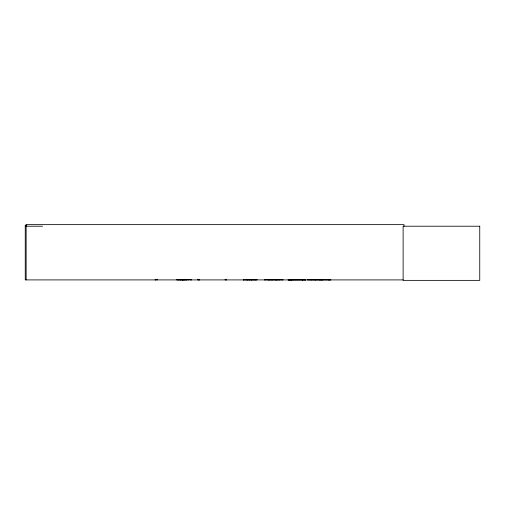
<?xml version="1.0" encoding="UTF-8"?>
<svg xmlns="http://www.w3.org/2000/svg" width="505" height="505" viewBox="0 0 505 505"><rect width="100%" height="100%" fill="white"/><g stroke="black" fill="none" stroke-linecap="round" stroke-linejoin="round"><path stroke-width="0.76" d="M178.555 279.89L178.562 279.461M186.68 279.89L186.686 279.461M329.348 279.839L329.367 279.461M243.309 279.909L256.944 279.877M155.035 279.89L155.433 279.499M305.512 279.713L288.166 279.877L288.412 279.549L305.481 279.549C306.282 280.01 304.704 279.991 305.481 279.549M291.593 279.713L291.334 279.896L291.562 279.549L291.732 279.89M302.564 279.89L302.331 279.549L302.085 279.877L302.362 279.713M264.38 279.852L283.065 279.852M243.549 279.852L243.587 279.499M289.056 279.713L288.791 279.896L289.024 279.549L289.226 279.903M290.918 279.713L291.202 279.865L290.949 279.549L290.785 279.89M302.912 279.713L303.189 279.865L302.943 279.549L302.773 279.89M304.906 279.713L304.641 279.896L304.868 279.549L305.077 279.903M180.184 279.852L180.234 279.499M322.461 279.852L322.512 279.499M26.828 225.205L25.25 225.205L25.25 279.909L403.23 279.909M25.25 226.221L42.572 226.221M176.725 279.555L186.837 279.555M246.825 279.555L256.931 279.555M307.444 279.555L322.442 279.555M176.706 279.688L186.856 279.701M246.806 279.688L256.95 279.701M307.425 279.701L322.461 279.701M176.712 279.877L186.85 279.877M187.765 279.499L191.382 279.852M288.166 279.877L305.733 279.865M307.438 279.877L330.889 279.89M226.398 279.852L226.089 279.499L225.981 279.909M199.424 279.909L199.134 279.852M328.61 279.852L328.559 279.499M191.105 279.852L191.054 279.499L191.004 279.909M288.412 279.694L288.412 279.549M276.595 279.852L276.563 279.499M269.866 279.852L269.834 279.499M404.019 226.221L404.019 224.637L26.14 224.637L26.14 279.909M330.453 279.461L330.453 279.909M329.588 279.461L329.588 279.909M328.502 279.461L328.502 279.909M322.569 279.461L322.569 279.909M321.704 279.461L321.704 279.909M320.618 279.461L320.618 279.909M319.261 279.461L319.261 279.909M315.341 279.347L315.341 279.909M315.057 279.347L315.057 279.909M311.137 279.461L311.137 279.909M282.8 279.461L282.8 279.909M279.202 279.347L279.202 279.909M278.981 279.347L278.981 279.909M277.649 279.461L277.649 279.909M276.525 279.461L276.525 279.909M276.071 279.461L276.071 279.909M275.193 279.347L275.193 279.909M274.973 279.347L274.973 279.909M272.473 279.347L272.473 279.909M272.252 279.347L272.252 279.909M271.374 279.461L271.374 279.909M270.92 279.461L270.92 279.909M269.796 279.461L269.796 279.909M268.458 279.347L268.458 279.909M268.243 279.347L268.243 279.909M264.639 279.461L264.639 279.909M255.113 279.461L255.113 279.909M251.705 279.347L251.705 279.909M251.503 279.347L251.503 279.909M249.369 279.461L249.369 279.909M247.235 279.347L247.235 279.909M247.04 279.347L247.04 279.909M243.625 279.461L243.625 279.909M226.511 279.233L226.511 279.909M225.602 279.233L225.602 279.909M225.104 279.347L225.104 279.909M198.856 279.233L198.856 279.909M198.093 279.347L198.099 279.909M197.947 279.233L197.947 279.909M188.592 279.347L188.592 279.909M188.479 279.347L188.479 279.909M187.715 279.461L187.715 279.909M184.281 279.233L184.281 279.909M183.574 279.909L183.429 279.347M182.816 279.347L182.816 279.909M182.759 279.347L182.766 279.909M182.703 279.347L182.703 279.909M182.551 279.461L182.501 279.909L182.475 279.347M180.291 279.461L180.291 279.909M157.213 279.233L157.213 279.909M156.417 279.347L156.417 279.909M155.635 279.233L155.635 279.909M155.489 279.461L155.54 279.909M321.47 279.795L321.47 279.839M479.75 226.221L403.129 226.221L403.129 280.363L479.75 280.363L479.75 226.221M199.02 279.909L199.02 279.461L198.97 279.909"/></g></svg>
